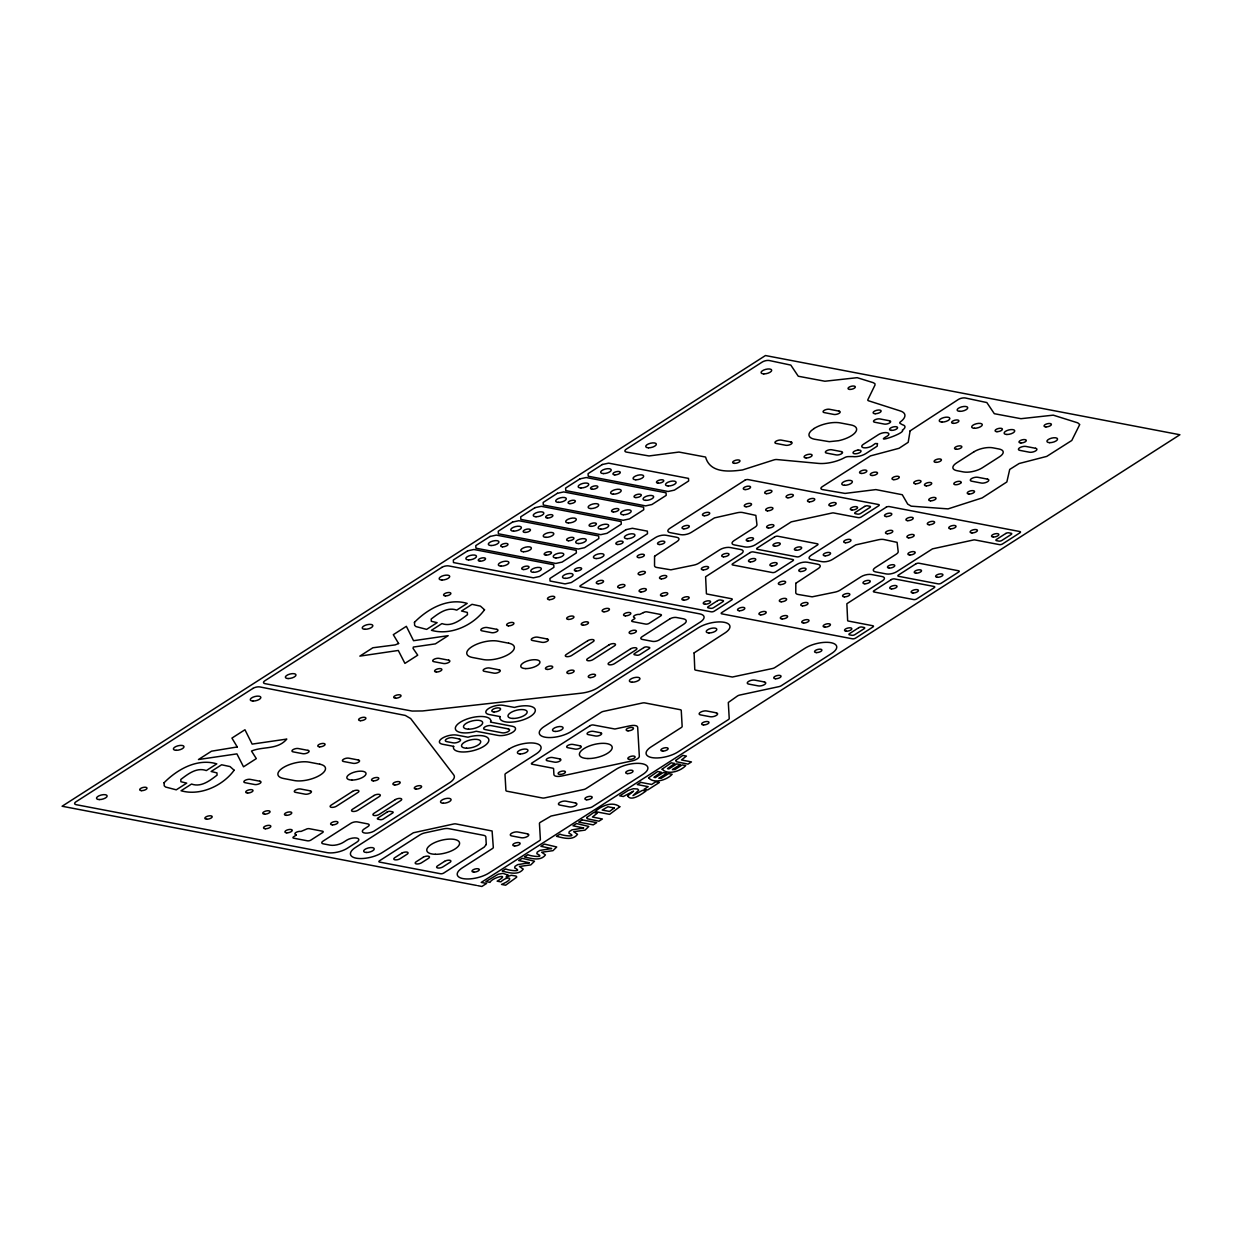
<?xml version="1.0" encoding="UTF-8"?>
<svg xmlns="http://www.w3.org/2000/svg" width="1242" height="1242" viewBox="0 0 1242 1242"><rect width="100%" height="100%" fill="white"/><g stroke="black" fill="none" stroke-linecap="round" stroke-linejoin="round"><path stroke-width="1.5" d="M476.54 885.437L62.1 806.244L765.46 355.538L1179.9 434.747L481.244 882.425L486.585 883.45L481.896 886.462L477.72 885.67M877.457 443.611L877.194 446.157L865.798 453.609A9.781 3.866 -13.8 0 1 852.617 456.575L848.41 456.606A3.555 1.413 -13.8 0 0 844.669 457.584A21.797 8.616 -13.8 0 1 818.478 463.406L776.824 459.54A3.555 1.413 -13.8 0 0 773.875 459.928L742.53 469.942C728.93 471.774 710.005 473.249 705.58 457.04L678.97 452.057L649.023 455.954L626.387 452.088A5.092 2.018 -13.8 0 1 626.216 449.216L762.278 362.027A5.092 2.018 -13.8 0 1 769.295 360.522L790.812 365.101L798.264 376.233L824.89 381.232L857.197 377.677L873.204 382.66L874.942 383.685L874.989 385.067L867.863 399.707A3.555 1.413 -13.8 0 0 868.531 400.778L900.341 410.962A21.797 8.616 -13.8 0 1 900.481 421.814A3.555 1.413 -13.8 0 0 900.171 423.444L902.344 424.702A9.781 3.866 -13.8 0 1 902.36 430.182C905.806 433.179 872.381 444.201 887.254 436.128A6.07 2.391 -13.8 0 0 887.052 432.697A6.07 2.391 -13.8 0 0 878.684 434.498L863.376 444.31A6.07 2.391 -13.8 0 0 863.578 447.741A6.07 2.391 -13.8 0 0 871.931 445.94L875.299 443.534L877.457 443.611M910.107 430.881L908.197 442.307L899.068 448.284L870.487 455.892L822.266 486.678A5.092 2.018 -13.8 0 0 822.421 489.565L845.057 493.416L875.874 489.596L902.282 494.735L907.7 504.097L911.224 506.162L948.05 508.894L982.127 497.933L1006.858 481.958L1009.715 469.429L1019.154 463.514L1046.758 456.388L1071.784 440.475L1079.733 424.531L1077.761 422.854L1053.263 415.154L1020.94 418.694L994.314 413.695L986.847 402.563L965.344 397.983A5.092 2.018 -13.8 0 0 958.327 399.489L910.107 430.881M529.325 862.771L517.697 864.634L514.995 866.373L514.654 867.925C524.186 872.474 508.025 870.409 505.711 868.888L502.249 871.108C508.692 872.614 518.364 875.765 523.255 869.121L519.451 866.481L530.769 864.898L534.526 861.218L522.214 858.315L518.721 860.551L529.325 862.771M551.526 848.55L539.897 850.413L537.196 852.136L536.855 853.704C546.387 858.238 530.225 856.188 527.912 854.667L524.45 856.887C530.893 858.393 540.565 861.544 545.455 854.9L541.652 852.245L552.969 850.661L556.726 846.982L544.415 844.079L540.922 846.33L551.526 848.55M583.585 827.995L571.972 829.858L569.271 831.597L568.914 833.165C578.462 837.698 562.3 835.633 559.987 834.112L556.525 836.332C562.968 837.838 572.64 840.989 577.53 834.345L573.711 831.705L585.044 830.122L588.801 826.442L576.49 823.539L572.981 825.775L583.585 827.995M619.789 806.772L609.62 814.348L595.135 811.585C601.314 805.949 612.306 800.904 619.789 806.772M164.068 782.755L164.239 785.813L165.605 787.04L176.255 789.834L186.719 783.128L180.913 781.73L180.789 779.479C187.977 774.03 196.702 767.044 206.327 770.568L216.791 763.861C197.369 757.993 177.264 769.341 164.068 782.755M234.133 770.226C223.11 785.565 200.35 796.308 181.068 790.75L191.532 784.044C201.157 787.583 209.882 780.581 217.086 775.148L216.946 772.881L211.14 771.484L221.604 764.777L230.049 766.578L234.133 770.226M414.455 622.32L414.642 625.378L416.008 626.589L426.643 629.383L437.122 622.677L431.3 621.279L431.176 619.028C438.379 613.579 447.089 606.593 456.714 610.117L467.194 603.41C447.757 597.542 427.667 608.89 414.455 622.32M484.52 609.775C473.497 625.114 450.737 635.857 431.455 630.315L441.935 623.593C451.56 627.132 460.27 620.131 467.473 614.697L467.349 612.43L461.527 611.033L472.007 604.326L480.437 606.127L484.52 609.775M453.687 746.364L453.392 747.575A18.195 7.188 -13.8 0 0 471.541 751.053A18.195 7.188 -13.8 0 0 488.867 739.953A18.195 7.188 -13.8 0 0 470.702 736.475L467.97 737.22L456.87 735.093A10.604 4.192 -13.8 0 0 442.23 738.245A10.604 4.192 -13.8 0 0 442.587 744.253L453.687 746.364M490.823 720.888L490.512 722.099L512.325 726.26A10.604 4.192 -13.8 0 1 512.667 732.283A10.604 4.192 -13.8 0 1 498.026 735.419L476.229 731.259L473.497 731.988A18.195 7.188 -13.8 0 1 455.333 728.526A18.195 7.188 -13.8 0 1 472.659 717.426A18.195 7.188 -13.8 0 1 490.823 720.888M500.138 716.603L499.827 717.814A18.195 7.188 -13.8 0 0 517.992 721.276A18.195 7.188 -13.8 0 0 535.318 710.176A18.195 7.188 -13.8 0 0 517.153 706.714L514.421 707.443L503.32 705.332A10.604 4.192 -13.8 0 0 488.68 708.468A10.604 4.192 -13.8 0 0 489.022 714.492L500.138 716.603M586.721 817.5L587.264 818.757L598.923 821.21L602.386 818.99L592.434 817.019L597.34 813.137L593.769 812.454L586.721 817.5M675.772 760.43L676.316 761.703L687.975 764.14L691.437 761.92L681.485 759.949L686.407 756.083L682.821 755.4L675.772 760.43M648.572 777.849C654.084 784.106 666.97 779.976 672.155 774.278L668.631 773.611L661.287 778.268L658.834 778.299L666.737 773.238L663.212 772.571L655.31 777.632L653.944 777.321L661.194 772.182L657.67 771.515L648.572 777.849M662.141 769.155C667.653 775.412 680.538 771.282 685.724 765.584L682.2 764.917L674.856 769.574L672.403 769.605L680.305 764.544L676.781 763.877L668.879 768.938L667.513 768.627L674.763 763.488L671.239 762.821L662.141 769.155M627.66 795.905C631.029 802.146 642.471 793.498 645.995 791.045L642.409 790.362L632.97 795.656L638.698 790.238L637.627 788.996L633.28 788.717L628.328 790.378L619.742 795.827L623.313 796.51L633.56 791.123L627.66 795.905M486.274 844.482L484.24 847.091L443.704 873.064A2.267 0.9 -13.8 0 1 440.568 873.747L379.571 862.088A2.267 0.9 -13.8 0 1 379.493 860.799L420.029 834.826A7.576 2.996 -13.8 0 1 425.199 832.808L443.441 828.88A7.576 2.996 -13.8 0 1 448.719 828.647L483.557 835.307A7.576 2.996 -13.8 0 1 485.839 836.984L486.274 844.482M654.565 556.276L654.534 565.778A7.576 2.996 -13.8 0 0 656.816 567.47L670.882 569.83L693.735 565.141A7.576 2.996 -13.8 0 0 698.904 563.138L719.77 549.771A7.576 2.996 -13.8 0 1 730.218 547.52L740.915 549.569A7.576 2.996 -13.8 0 1 741.163 553.854L705.611 576.754L706.403 593.552A2.267 0.9 -13.8 0 0 707.086 594.049L731.569 598.737A2.267 0.9 -13.8 0 1 731.647 600.026L714.29 611.142A2.267 0.9 -13.8 0 1 711.154 611.809L580.604 586.861A2.267 0.9 -13.8 0 1 580.526 585.572L655.559 537.507A7.576 2.996 -13.8 0 1 666.007 535.255L676.719 537.289A7.576 2.996 -13.8 0 1 676.968 541.59L654.565 556.276M694.092 652.904L694.775 669.422A3.555 1.413 -13.8 0 0 695.846 670.199L732.361 677.03L772.431 668.522A3.555 1.413 -13.8 0 0 774.853 667.575L804.894 648.324A18.941 7.499 -13.8 0 1 831.038 642.704A18.941 7.499 -13.8 0 1 831.643 653.447L781.296 685.708A3.555 1.413 -13.8 0 1 778.858 686.655L739.922 695.023A3.555 1.413 -13.8 0 0 737.484 695.97L728.309 702.475L729.225 718.466A3.555 1.413 -13.8 0 1 728.262 719.692L677.915 751.953A18.941 7.499 -13.8 0 1 651.771 757.573A18.941 7.499 -13.8 0 1 651.165 746.846L681.206 727.595A3.555 1.413 -13.8 0 0 682.153 726.368L681.253 710.455A3.555 1.413 -13.8 0 0 680.166 709.679L644.8 702.91A3.555 1.413 -13.8 0 0 642.316 703.019L603.596 711.356A3.555 1.413 -13.8 0 0 601.159 712.303L571.118 731.554A18.941 7.499 -13.8 0 1 544.974 737.174A18.941 7.499 -13.8 0 1 544.369 726.43L698.097 627.924A18.941 7.499 -13.8 0 1 724.241 622.304A18.941 7.499 -13.8 0 1 724.862 633.032L694.092 652.904M795.812 583.274L795.78 592.776A7.576 2.996 -13.8 0 0 798.078 594.452L812.128 596.828L834.981 592.139A7.576 2.996 -13.8 0 0 840.166 590.121L861.017 576.769A7.576 2.996 -13.8 0 1 871.465 574.518L882.177 576.567A7.576 2.996 -13.8 0 1 882.41 580.852L846.858 603.736L847.649 620.55A2.267 0.9 -13.8 0 0 848.333 621.047L872.816 625.735A2.267 0.9 -13.8 0 1 872.893 627.008L855.536 638.14A2.267 0.9 -13.8 0 1 852.4 638.807L721.85 613.858A2.267 0.9 -13.8 0 1 721.773 612.57L796.805 564.489A7.576 2.996 -13.8 0 1 807.269 562.238L817.966 564.287A7.576 2.996 -13.8 0 1 818.214 568.588L795.812 583.274M614.293 807.983L609.512 811.445L602.184 810.048L607.928 806.757L614.293 807.983M507.869 875.067L506.053 877.1L511.3 875.284L515.818 876.014A4.813 1.894 -13.8 0 1 516.61 877.271L505.618 885.204L501.535 884.428C516.144 878.265 508.087 875.02 500.805 881.851L497.142 881.152C511.983 872.707 492.127 877.318 490 882.379L485.886 881.587L498.135 874.244L502.917 873.359L507.869 875.067M961.044 482.657L960.703 483.107A3.788 1.506 -13.8 0 1 954.57 484.582A3.788 1.506 -13.8 0 1 956.418 481.772L957.365 481.508A3.788 1.506 -13.8 0 1 961.044 482.657M237.253 746.954L211.497 751.193L198.456 759.53L236.911 753.878L243.525 766.811L256.318 758.614L251.505 751.053C262.776 746.194 277.634 750.09 286.793 739.083L252.142 744.113L244.953 729.753L231.928 738.09L237.253 746.954M398.604 643.527L395.127 644.909L372.879 647.765L359.854 656.118L398.294 650.466L404.923 663.383L417.716 655.186L413.027 648.34L413.369 647.051L435.383 643.868L448.176 635.671L413.539 640.701L406.351 626.325L393.31 634.678L398.604 643.527M814.069 428.521L811.212 430.726A18.941 7.499 -13.8 0 0 814.674 439.249L829.268 441.671L838.567 440.708A18.941 7.499 -13.8 0 0 855.381 432.356A18.941 7.499 -13.8 0 0 850.894 424.935L840.197 422.901A18.941 7.499 -13.8 0 0 814.069 428.521M252.902 688.425L75.979 801.789A5.092 2.018 -13.8 0 0 76.15 804.676L327.034 852.617A14.656 5.791 -13.8 0 0 347.279 848.286L356.873 842.123A7.204 2.841 -13.8 0 0 356.64 838.039A7.204 2.841 -13.8 0 0 346.72 840.182L343.413 842.293A9.626 3.804 -13.8 0 1 330.139 845.15L323.199 843.83A4.766 1.879 -13.8 0 1 323.044 841.129L350.834 823.322A4.766 1.879 -13.8 0 1 357.401 821.909L367.772 823.896A4.766 1.879 -13.8 0 1 367.927 826.582L364.977 828.476A7.266 2.872 -13.8 0 0 363.875 832.839A7.266 2.872 -13.8 0 0 373.826 831.255L448.517 783.407A18.211 7.204 -13.8 0 0 453.734 774.899L410.667 718.559L405.311 715.439L259.904 686.935A5.092 2.018 -13.8 0 0 252.902 688.425M441.733 567.423L264.81 680.802A5.092 2.018 -13.8 0 0 265.012 683.659L412.127 711.061L422.544 710.952L581.287 693.176A18.211 7.204 -13.8 0 0 598.892 687.043L700.131 622.164A14.656 5.791 -13.8 0 0 699.65 613.858L448.75 565.917A5.092 2.018 -13.8 0 0 441.733 567.423M467.613 550.843L453.33 560.002L453.47 562.564L533.346 577.841L539.618 576.49L553.916 567.33L553.761 564.753L473.885 549.492L467.613 550.843M490.078 536.451L475.779 545.611L475.934 548.188L555.811 563.449L562.083 562.098L576.366 552.938L576.226 550.361L496.35 535.1L490.078 536.451M512.542 522.059L498.244 531.219L498.399 533.796L578.26 549.057L584.532 547.706L598.83 538.547L598.675 535.97L518.814 520.708L512.542 522.059M534.992 507.668L520.708 516.827L520.848 519.404L600.724 534.665L606.996 533.315L621.279 524.155L621.14 521.578L541.264 506.317L534.992 507.668M557.456 493.276L543.158 502.436L543.313 505.013L623.173 520.274L629.446 518.923L643.744 509.763L643.589 507.186L563.728 491.925L557.456 493.276M579.905 478.884L565.622 488.044L565.762 490.621L645.638 505.882L651.91 504.531L666.209 495.372L666.054 492.795L586.177 477.533L579.905 478.884M602.37 464.492L588.071 473.652L588.227 476.229L668.103 491.49L674.375 490.14L688.658 480.98L688.518 478.403L608.642 463.142L602.37 464.492M626.108 529.635L549.911 578.462L550.066 581.023L565.048 583.895L571.32 582.545L647.517 533.718L647.361 531.141L632.38 528.285L626.108 529.635M744.874 480.266L669.857 528.347A7.576 2.996 -13.8 0 0 670.09 532.632L680.802 534.681A7.576 2.996 -13.8 0 0 691.251 532.43L714.461 517.898L737.298 512.744A7.576 2.996 -13.8 0 1 742.576 512.511L755.85 515.383L756.952 524.636A7.576 2.996 -13.8 0 1 754.903 527.245L734.053 540.612A7.576 2.996 -13.8 0 0 734.301 544.912L744.998 546.946A7.576 2.996 -13.8 0 0 755.462 544.695L791.263 521.857L832.078 513.008A2.267 0.9 -13.8 0 1 833.661 512.946L858.144 517.619A2.267 0.9 -13.8 0 0 861.28 516.951L878.637 505.82A2.267 0.9 -13.8 0 0 878.575 504.531L748.026 479.583A2.267 0.9 -13.8 0 0 744.874 480.266M352.557 791.418L331.117 805.158A3.788 1.506 -13.8 0 0 331.241 807.3A3.788 1.506 -13.8 0 0 336.473 806.182L357.913 792.443A3.788 1.506 -13.8 0 0 357.789 790.3A3.788 1.506 -13.8 0 0 352.557 791.418M587.745 640.717L566.305 654.456A3.788 1.506 -13.8 0 0 566.43 656.599A3.788 1.506 -13.8 0 0 571.662 655.481L593.086 641.741A3.788 1.506 -13.8 0 0 592.977 639.599A3.788 1.506 -13.8 0 0 587.745 640.717M296.155 835.152L293.64 836.766A2.515 0.994 -13.8 0 0 293.717 838.195L307.457 840.818A2.515 0.994 -13.8 0 0 310.919 840.073L322.532 832.621A2.515 0.994 -13.8 0 0 322.454 831.193L309.258 828.678A2.515 0.994 -13.8 0 0 305.796 829.423L300.983 831.426A3.71 1.475 -13.8 0 0 295.86 832.528A3.71 1.475 -13.8 0 0 295.984 834.64L296.155 835.152M643.465 612.601L639.599 614.448A3.71 1.475 -13.8 0 0 634.476 615.551A3.71 1.475 -13.8 0 0 634.6 617.647L634.895 618.532L632.38 620.146A2.515 0.994 -13.8 0 0 632.457 621.574L645.654 624.089A2.515 0.994 -13.8 0 0 649.131 623.344L660.744 615.908A2.515 0.994 -13.8 0 0 660.666 614.48L646.927 611.856A2.515 0.994 -13.8 0 0 643.465 612.601M750.09 552.597L732.733 563.713A2.267 0.9 -13.8 0 0 732.811 565.001L772.4 572.562A2.267 0.9 -13.8 0 0 775.536 571.894L792.893 560.779A2.267 0.9 -13.8 0 0 792.815 559.49L753.226 551.914A2.267 0.9 -13.8 0 0 750.09 552.597M774.589 536.886L757.232 548.017A2.267 0.9 -13.8 0 0 757.309 549.306L796.898 556.866A2.267 0.9 -13.8 0 0 800.034 556.199L817.391 545.067A2.267 0.9 -13.8 0 0 817.314 543.779L777.725 536.218A2.267 0.9 -13.8 0 0 774.589 536.886M373.966 795.517L352.526 809.256A3.788 1.506 -13.8 0 0 352.65 811.399A3.788 1.506 -13.8 0 0 357.882 810.265L379.307 796.541A3.788 1.506 -13.8 0 0 379.198 794.383A3.788 1.506 -13.8 0 0 373.966 795.517M609.139 644.815L587.714 658.555A3.788 1.506 -13.8 0 0 587.823 660.697A3.788 1.506 -13.8 0 0 593.055 659.58L614.495 645.84A3.788 1.506 -13.8 0 0 614.371 643.682A3.788 1.506 -13.8 0 0 609.139 644.815M669.842 618.904L642.067 636.711A4.766 1.879 -13.8 0 0 642.207 639.397L652.578 641.384A4.766 1.879 -13.8 0 0 659.145 639.972L683.659 624.276A9.626 3.804 -13.8 0 0 683.348 618.811L676.409 617.491A4.766 1.879 -13.8 0 0 669.842 618.904M395.36 799.6L373.935 813.339A3.788 1.506 -13.8 0 0 374.044 815.482A3.788 1.506 -13.8 0 0 379.276 814.364L400.716 800.624A3.788 1.506 -13.8 0 0 400.592 798.482A3.788 1.506 -13.8 0 0 395.36 799.6M630.548 648.898L609.108 662.638A3.788 1.506 -13.8 0 0 609.232 664.78A3.788 1.506 -13.8 0 0 614.464 663.663L635.904 649.923A3.788 1.506 -13.8 0 0 635.78 647.781A3.788 1.506 -13.8 0 0 630.548 648.898M387.24 812.004L377.925 817.981A2.189 0.869 -13.8 0 0 378.003 819.208L380.269 819.642A2.189 0.869 -13.8 0 0 383.281 819.006L392.596 813.029A2.189 0.869 -13.8 0 0 392.519 811.802L390.252 811.368A2.189 0.869 -13.8 0 0 387.24 812.004M643.853 647.579L634.553 653.54A2.189 0.869 -13.8 0 0 634.615 654.782L636.882 655.217A2.189 0.869 -13.8 0 0 639.894 654.565L649.209 648.603A2.189 0.869 -13.8 0 0 649.131 647.361L646.865 646.927A2.189 0.869 -13.8 0 0 643.853 647.579M717.55 600.678L708.235 606.639A2.189 0.869 -13.8 0 0 708.313 607.881L710.579 608.316A2.189 0.869 -13.8 0 0 713.591 607.664L722.906 601.702A2.189 0.869 -13.8 0 0 722.828 600.46L720.562 600.026A2.189 0.869 -13.8 0 0 717.55 600.678M864.556 506.472L855.241 512.449A2.189 0.869 -13.8 0 0 855.319 513.676L857.585 514.11A2.189 0.869 -13.8 0 0 860.597 513.474L869.897 507.497A2.189 0.869 -13.8 0 0 869.835 506.27L867.568 505.836A2.189 0.869 -13.8 0 0 864.556 506.472M509.251 748.942L355.507 847.448A18.941 7.499 -13.8 0 0 356.128 858.175A18.941 7.499 -13.8 0 0 382.257 852.555L413.415 832.761L453.47 824.036A3.555 1.413 -13.8 0 1 455.954 823.927L492.096 830.991L493.307 847.386A3.555 1.413 -13.8 0 1 492.344 848.612L462.303 867.863A18.941 7.499 -13.8 0 0 462.924 878.591A18.941 7.499 -13.8 0 0 489.053 872.971L539.416 840.71A3.555 1.413 -13.8 0 0 540.379 839.483L539.447 823.493A3.555 1.413 -13.8 0 1 540.41 822.266L551.075 816.041L590.012 807.673A3.555 1.413 -13.8 0 0 592.434 806.726L642.797 774.465A18.941 7.499 -13.8 0 0 642.176 763.721A18.941 7.499 -13.8 0 0 616.048 769.341L586.007 788.592A3.555 1.413 -13.8 0 1 583.569 789.539L544.834 797.876A3.555 1.413 -13.8 0 1 542.366 797.985L506.984 791.216A3.555 1.413 -13.8 0 1 505.913 790.424L504.997 774.527A3.555 1.413 -13.8 0 1 505.96 773.3L536.001 754.049A18.941 7.499 -13.8 0 0 535.38 743.321A18.941 7.499 -13.8 0 0 509.251 748.942M886.136 507.264L811.104 555.329A7.576 2.996 -13.8 0 0 811.352 559.63L822.049 561.679A7.576 2.996 -13.8 0 0 832.497 559.428L855.722 544.881L878.544 539.742A7.576 2.996 -13.8 0 1 883.823 539.509L897.097 542.366L898.199 551.634A7.576 2.996 -13.8 0 1 896.165 554.242L875.299 567.61A7.576 2.996 -13.8 0 0 875.548 571.894L886.26 573.944A7.576 2.996 -13.8 0 0 896.708 571.693L932.509 548.855L973.34 540.006A2.267 0.9 -13.8 0 1 974.923 539.928L999.406 544.617A2.267 0.9 -13.8 0 0 1002.542 543.934L1019.899 532.818A2.267 0.9 -13.8 0 0 1019.822 531.529L889.272 506.581A2.267 0.9 -13.8 0 0 886.136 507.264M973.837 451.871L956.588 462.924A13.724 5.418 -13.8 0 0 957.023 470.702L963.342 471.913A13.724 5.418 -13.8 0 0 982.267 467.83L999.515 456.777A13.724 5.418 -13.8 0 0 999.065 449.014L992.762 447.803A13.724 5.418 -13.8 0 0 973.837 451.871M590.183 725.654L531.995 762.945A2.267 0.9 -13.8 0 0 532.073 764.234L552.892 768.208A2.267 0.9 -13.8 0 1 553.59 768.705L553.916 774.62A7.576 2.996 -13.8 0 0 561.493 776.064L632.116 760.88A7.576 2.996 -13.8 0 0 639.335 756.254L637.674 727.238A7.576 2.996 -13.8 0 0 630.098 725.794L614.883 729.007L593.319 724.986A2.267 0.9 -13.8 0 0 590.183 725.654M401.74 853.223L394.801 857.663A3.788 1.506 -13.8 0 0 394.925 859.806A3.788 1.506 -13.8 0 0 400.141 858.688L407.081 854.232A3.788 1.506 -13.8 0 0 406.972 852.09A3.788 1.506 -13.8 0 0 401.74 853.223M423.134 857.306L416.194 861.762A3.788 1.506 -13.8 0 0 416.318 863.904A3.788 1.506 -13.8 0 0 421.55 862.771L428.49 858.331A3.788 1.506 -13.8 0 0 428.366 856.188A3.788 1.506 -13.8 0 0 423.134 857.306M444.543 861.389L437.603 865.845A3.788 1.506 -13.8 0 0 437.727 867.987A3.788 1.506 -13.8 0 0 442.944 866.869L449.899 862.414A3.788 1.506 -13.8 0 0 449.775 860.271A3.788 1.506 -13.8 0 0 444.543 861.389M891.337 579.579L873.98 590.711A2.267 0.9 -13.8 0 0 874.058 591.999L913.646 599.56A2.267 0.9 -13.8 0 0 916.782 598.892L934.139 587.761A2.267 0.9 -13.8 0 0 934.062 586.472L894.473 578.912A2.267 0.9 -13.8 0 0 891.337 579.579M915.835 563.884L898.478 575.015A2.267 0.9 -13.8 0 0 898.556 576.304L938.145 583.864A2.267 0.9 -13.8 0 0 941.281 583.181L958.638 572.065A2.267 0.9 -13.8 0 0 958.576 570.777L918.971 563.216A2.267 0.9 -13.8 0 0 915.835 563.884M858.796 627.676L849.497 633.637A2.189 0.869 -13.8 0 0 849.559 634.864L851.826 635.299A2.189 0.869 -13.8 0 0 854.838 634.662L864.153 628.685A2.189 0.869 -13.8 0 0 864.075 627.458L861.808 627.024A2.189 0.869 -13.8 0 0 858.796 627.676M1005.803 533.47L996.488 539.432A2.189 0.869 -13.8 0 0 996.565 540.674L998.832 541.108A2.189 0.869 -13.8 0 0 1001.844 540.456L1011.159 534.495A2.189 0.869 -13.8 0 0 1011.081 533.253L1008.814 532.818A2.189 0.869 -13.8 0 0 1005.803 533.47M582.188 819.891L578.725 822.111L593.21 824.874L596.672 822.654L582.188 819.891M640.748 782.367L637.286 784.571L648.184 786.667L644.086 789.291L647.656 789.974L659.347 782.491L655.776 781.808L651.646 784.447L640.748 782.367M857.989 450.116L856.949 450.272A4.13 1.63 -13.8 0 0 853.425 453.423A4.13 1.63 -13.8 0 0 860.178 452.336A4.13 1.63 -13.8 0 0 857.989 450.116M1035.549 448.284L1025.923 446.437A4.549 1.801 -13.8 0 0 1019.651 447.788A4.549 1.801 -13.8 0 0 1019.791 450.365L1029.432 452.212A4.549 1.801 -13.8 0 0 1035.704 450.862A4.549 1.801 -13.8 0 0 1035.549 448.284M839.033 411.118L829.408 409.27A3.85 1.521 -13.8 0 0 824.098 410.419A3.85 1.521 -13.8 0 0 824.222 412.592L833.848 414.44A3.85 1.521 -13.8 0 0 839.157 413.291A3.85 1.521 -13.8 0 0 839.033 411.118M889.474 420.759L879.848 418.911A3.85 1.521 -13.8 0 0 874.539 420.06A3.85 1.521 -13.8 0 0 874.663 422.233L884.288 424.081A3.85 1.521 -13.8 0 0 889.598 422.932A3.85 1.521 -13.8 0 0 889.474 420.759M987.437 479.117L977.796 477.285A4.549 1.801 -13.8 0 0 971.523 478.62A4.549 1.801 -13.8 0 0 971.679 481.197L981.304 483.045A4.549 1.801 -13.8 0 0 987.576 481.694A4.549 1.801 -13.8 0 0 987.437 479.117M790.921 441.95L781.28 440.118A3.85 1.521 -13.8 0 0 775.971 441.252A3.85 1.521 -13.8 0 0 776.095 443.441L785.72 445.273A3.85 1.521 -13.8 0 0 791.045 444.139A3.85 1.521 -13.8 0 0 790.921 441.95M841.362 451.591L831.721 449.759A3.85 1.521 -13.8 0 0 826.411 450.893A3.85 1.521 -13.8 0 0 826.535 453.082L836.177 454.914A3.85 1.521 -13.8 0 0 841.486 453.78A3.85 1.521 -13.8 0 0 841.362 451.591M496.8 629.352L487.175 627.52A3.85 1.521 -13.8 0 0 481.865 628.654A3.85 1.521 -13.8 0 0 481.989 630.843L491.615 632.675A3.85 1.521 -13.8 0 0 496.924 631.541A3.85 1.521 -13.8 0 0 496.8 629.352M547.241 638.993L537.615 637.162A3.85 1.521 -13.8 0 0 532.306 638.295A3.85 1.521 -13.8 0 0 532.43 640.484L542.055 642.316A3.85 1.521 -13.8 0 0 547.365 641.183A3.85 1.521 -13.8 0 0 547.241 638.993M764.389 681.967L754.763 680.135A4.549 1.801 -13.8 0 0 748.491 681.485A4.549 1.801 -13.8 0 0 748.631 684.063L758.257 685.894A4.549 1.801 -13.8 0 0 764.529 684.544A4.549 1.801 -13.8 0 0 764.389 681.967M508.661 643.185L497.964 641.136A18.941 7.499 -13.8 0 0 471.836 646.756A18.941 7.499 -13.8 0 0 472.441 657.484L483.138 659.533A18.941 7.499 -13.8 0 0 509.282 653.913A18.941 7.499 -13.8 0 0 508.661 643.185M448.688 660.185L439.047 658.353A3.85 1.521 -13.8 0 0 433.737 659.486A3.85 1.521 -13.8 0 0 433.862 661.675L443.487 663.507A3.85 1.521 -13.8 0 0 448.812 662.374A3.85 1.521 -13.8 0 0 448.688 660.185M499.129 669.826L489.488 667.994A3.85 1.521 -13.8 0 0 484.178 669.127A3.85 1.521 -13.8 0 0 484.302 671.317L493.943 673.148A3.85 1.521 -13.8 0 0 499.253 672.015A3.85 1.521 -13.8 0 0 499.129 669.826M716.261 712.815L706.636 710.967A4.549 1.801 -13.8 0 0 700.364 712.318A4.549 1.801 -13.8 0 0 700.504 714.895L710.145 716.727A4.549 1.801 -13.8 0 0 716.417 715.376A4.549 1.801 -13.8 0 0 716.261 712.815M600.569 732.733L593.303 731.352A3.788 1.506 -13.8 0 0 588.071 732.47A3.788 1.506 -13.8 0 0 588.196 734.612L595.477 736.009A3.788 1.506 -13.8 0 0 600.693 734.876A3.788 1.506 -13.8 0 0 600.569 732.733M508.242 728.883L491.118 725.607A4.549 1.801 -13.8 0 0 484.846 726.958A4.549 1.801 -13.8 0 0 484.985 729.535L502.11 732.811A4.549 1.801 -13.8 0 0 508.382 731.46A4.549 1.801 -13.8 0 0 508.242 728.883M580.154 745.821L572.888 744.424A3.788 1.506 -13.8 0 0 567.656 745.557A3.788 1.506 -13.8 0 0 567.78 747.7L575.046 749.081A3.788 1.506 -13.8 0 0 580.278 747.963A3.788 1.506 -13.8 0 0 580.154 745.821M459.214 738.928L452.787 737.701A4.549 1.801 -13.8 0 0 446.515 739.052A4.549 1.801 -13.8 0 0 446.67 741.629L453.082 742.856A4.549 1.801 -13.8 0 0 459.354 741.505A4.549 1.801 -13.8 0 0 459.214 738.928M559.738 758.893L552.457 757.511A3.788 1.506 -13.8 0 0 547.241 758.629A3.788 1.506 -13.8 0 0 547.365 760.787L554.631 762.169A3.788 1.506 -13.8 0 0 559.863 761.051A3.788 1.506 -13.8 0 0 559.738 758.893M307.954 750.37L298.313 748.538A3.85 1.521 -13.8 0 0 293.003 749.671A3.85 1.521 -13.8 0 0 293.128 751.86L302.769 753.692A3.85 1.521 -13.8 0 0 308.078 752.559A3.85 1.521 -13.8 0 0 307.954 750.37M358.395 760.011L348.754 758.163A3.85 1.521 -13.8 0 0 343.444 759.312A3.85 1.521 -13.8 0 0 343.568 761.501L353.209 763.333A3.85 1.521 -13.8 0 0 358.519 762.2A3.85 1.521 -13.8 0 0 358.395 760.011M575.527 802.984L565.902 801.152A4.549 1.801 -13.8 0 0 559.63 802.503A4.549 1.801 -13.8 0 0 559.769 805.064L569.41 806.912A4.549 1.801 -13.8 0 0 575.683 805.561A4.549 1.801 -13.8 0 0 575.527 802.984M319.815 764.203L309.103 762.153A18.941 7.499 -13.8 0 0 282.974 767.773A18.941 7.499 -13.8 0 0 283.595 778.501L294.292 780.55A18.941 7.499 -13.8 0 0 320.42 774.93A18.941 7.499 -13.8 0 0 319.815 764.203M259.826 781.202L250.201 779.371A3.85 1.521 -13.8 0 0 244.891 780.504A3.85 1.521 -13.8 0 0 245.016 782.693L254.641 784.525A3.85 1.521 -13.8 0 0 259.951 783.392A3.85 1.521 -13.8 0 0 259.826 781.202M310.267 790.843L300.642 789.012A3.85 1.521 -13.8 0 0 295.332 790.145A3.85 1.521 -13.8 0 0 295.456 792.334L305.082 794.166A3.85 1.521 -13.8 0 0 310.391 793.033A3.85 1.521 -13.8 0 0 310.267 790.843M527.415 833.817L517.774 831.985A4.549 1.801 -13.8 0 0 511.502 833.335A4.549 1.801 -13.8 0 0 511.657 835.913L521.283 837.745A4.549 1.801 -13.8 0 0 527.555 836.394A4.549 1.801 -13.8 0 0 527.415 833.817M586.752 799.77A3.788 1.506 -13.8 0 0 592.232 797.255A3.788 1.506 -13.8 0 0 586.612 797.147A3.788 1.506 -13.8 0 0 586.752 799.77M629.694 759.452A3.788 1.506 -13.8 0 0 635.159 756.952A3.788 1.506 -13.8 0 0 629.539 756.828A3.788 1.506 -13.8 0 0 629.694 759.452M662.343 596.051A3.788 1.506 -13.8 0 0 667.808 593.536A3.788 1.506 -13.8 0 0 662.188 593.412A3.788 1.506 -13.8 0 0 662.343 596.051M661.349 578.865A3.788 1.506 -13.8 0 0 666.814 576.366A3.788 1.506 -13.8 0 0 661.194 576.241A3.788 1.506 -13.8 0 0 661.349 578.865M703.174 569.876A3.788 1.506 -13.8 0 0 708.639 567.377A3.788 1.506 -13.8 0 0 703.019 567.252A3.788 1.506 -13.8 0 0 703.174 569.876M639.956 574.782A3.788 1.506 -13.8 0 0 645.421 572.283A3.788 1.506 -13.8 0 0 639.801 572.158A3.788 1.506 -13.8 0 0 639.956 574.782M723.589 556.804A3.788 1.506 -13.8 0 0 729.054 554.289A3.788 1.506 -13.8 0 0 723.434 554.165A3.788 1.506 -13.8 0 0 723.589 556.804M659.378 544.524A3.788 1.506 -13.8 0 0 664.858 542.024A3.788 1.506 -13.8 0 0 659.238 541.9A3.788 1.506 -13.8 0 0 659.378 544.524M638.962 557.611A3.788 1.506 -13.8 0 0 644.427 555.096A3.788 1.506 -13.8 0 0 638.807 554.988A3.788 1.506 -13.8 0 0 638.962 557.611M705.145 604.233A3.788 1.506 -13.8 0 0 710.61 601.718A3.788 1.506 -13.8 0 0 704.99 601.594A3.788 1.506 -13.8 0 0 705.145 604.233M598.132 583.771A3.788 1.506 -13.8 0 0 603.596 581.272A3.788 1.506 -13.8 0 0 597.976 581.147A3.788 1.506 -13.8 0 0 598.132 583.771M775.613 678.753A3.788 1.506 -13.8 0 0 781.078 676.253A3.788 1.506 -13.8 0 0 775.458 676.129A3.788 1.506 -13.8 0 0 775.613 678.753M480.095 561.213A3.788 1.506 -13.8 0 0 485.575 558.714A3.788 1.506 -13.8 0 0 479.955 558.59A3.788 1.506 -13.8 0 0 480.095 561.213M468.622 559.925A5.449 2.158 -13.8 0 0 476.493 556.323A5.449 2.158 -13.8 0 0 468.405 556.137A5.449 2.158 -13.8 0 0 468.622 559.925M523.596 569.535A3.788 1.506 -13.8 0 0 529.061 567.02A3.788 1.506 -13.8 0 0 523.441 566.895A3.788 1.506 -13.8 0 0 523.596 569.535M501.069 566.135A5.449 2.158 -13.8 0 0 508.941 562.517A5.449 2.158 -13.8 0 0 500.852 562.347A5.449 2.158 -13.8 0 0 501.069 566.135M533.517 572.329A5.449 2.158 -13.8 0 0 541.388 568.712A5.449 2.158 -13.8 0 0 533.299 568.541A5.449 2.158 -13.8 0 0 533.517 572.329M502.56 546.822A3.788 1.506 -13.8 0 0 508.025 544.322A3.788 1.506 -13.8 0 0 502.405 544.198A3.788 1.506 -13.8 0 0 502.56 546.822M491.087 545.533A5.449 2.158 -13.8 0 0 498.958 541.931A5.449 2.158 -13.8 0 0 490.869 541.745A5.449 2.158 -13.8 0 0 491.087 545.533M546.045 555.143A3.788 1.506 -13.8 0 0 551.51 552.628A3.788 1.506 -13.8 0 0 545.89 552.504A3.788 1.506 -13.8 0 0 546.045 555.143M523.519 551.743A5.449 2.158 -13.8 0 0 531.405 548.126A5.449 2.158 -13.8 0 0 523.301 547.955A5.449 2.158 -13.8 0 0 523.519 551.743M555.966 557.937A5.449 2.158 -13.8 0 0 563.837 554.32A5.449 2.158 -13.8 0 0 555.748 554.149A5.449 2.158 -13.8 0 0 555.966 557.937M525.024 532.43A3.788 1.506 -13.8 0 0 530.489 529.93A3.788 1.506 -13.8 0 0 524.869 529.806A3.788 1.506 -13.8 0 0 525.024 532.43M513.536 531.141A5.449 2.158 -13.8 0 0 521.407 527.539A5.449 2.158 -13.8 0 0 513.319 527.353A5.449 2.158 -13.8 0 0 513.536 531.141M568.51 540.751A3.788 1.506 -13.8 0 0 573.975 538.236A3.788 1.506 -13.8 0 0 568.355 538.112A3.788 1.506 -13.8 0 0 568.51 540.751M545.983 537.351A5.449 2.158 -13.8 0 0 553.854 533.734A5.449 2.158 -13.8 0 0 545.766 533.563A5.449 2.158 -13.8 0 0 545.983 537.351M578.43 543.546A5.449 2.158 -13.8 0 0 586.302 539.928A5.449 2.158 -13.8 0 0 578.213 539.758A5.449 2.158 -13.8 0 0 578.43 543.546M547.474 518.038A3.788 1.506 -13.8 0 0 552.938 515.539A3.788 1.506 -13.8 0 0 547.334 515.414A3.788 1.506 -13.8 0 0 547.474 518.038M536.001 516.75A5.449 2.158 -13.8 0 0 543.872 513.148A5.449 2.158 -13.8 0 0 535.783 512.962A5.449 2.158 -13.8 0 0 536.001 516.75M590.959 526.36A3.788 1.506 -13.8 0 0 596.439 523.845A3.788 1.506 -13.8 0 0 590.819 523.72A3.788 1.506 -13.8 0 0 590.959 526.36M568.448 522.96A5.449 2.158 -13.8 0 0 576.319 519.342A5.449 2.158 -13.8 0 0 568.231 519.172A5.449 2.158 -13.8 0 0 568.448 522.96M600.88 529.154A5.449 2.158 -13.8 0 0 608.766 525.552A5.449 2.158 -13.8 0 0 600.662 525.366A5.449 2.158 -13.8 0 0 600.88 529.154M569.938 503.647A3.788 1.506 -13.8 0 0 575.403 501.147A3.788 1.506 -13.8 0 0 569.783 501.023A3.788 1.506 -13.8 0 0 569.938 503.647M558.45 502.358A5.449 2.158 -13.8 0 0 566.336 498.756A5.449 2.158 -13.8 0 0 558.232 498.57A5.449 2.158 -13.8 0 0 558.45 502.358M613.424 511.968A3.788 1.506 -13.8 0 0 618.889 509.453A3.788 1.506 -13.8 0 0 613.269 509.329A3.788 1.506 -13.8 0 0 613.424 511.968M590.897 508.568A5.449 2.158 -13.8 0 0 598.768 504.951A5.449 2.158 -13.8 0 0 590.68 504.78A5.449 2.158 -13.8 0 0 590.897 508.568M623.344 514.762A5.449 2.158 -13.8 0 0 631.215 511.161A5.449 2.158 -13.8 0 0 623.127 510.974A5.449 2.158 -13.8 0 0 623.344 514.762M592.387 489.27A3.788 1.506 -13.8 0 0 597.868 486.755A3.788 1.506 -13.8 0 0 592.248 486.631A3.788 1.506 -13.8 0 0 592.387 489.27M580.914 487.966A5.449 2.158 -13.8 0 0 588.786 484.364A5.449 2.158 -13.8 0 0 580.697 484.178A5.449 2.158 -13.8 0 0 580.914 487.966M635.888 497.576A3.788 1.506 -13.8 0 0 641.353 495.061A3.788 1.506 -13.8 0 0 635.733 494.953A3.788 1.506 -13.8 0 0 635.888 497.576M613.362 494.176A5.449 2.158 -13.8 0 0 621.233 490.559A5.449 2.158 -13.8 0 0 613.144 490.388A5.449 2.158 -13.8 0 0 613.362 494.176M645.809 500.371A5.449 2.158 -13.8 0 0 653.68 496.769A5.449 2.158 -13.8 0 0 645.592 496.583A5.449 2.158 -13.8 0 0 645.809 500.371M849.901 389.429A3.788 1.506 -13.8 0 0 855.365 386.93A3.788 1.506 -13.8 0 0 849.745 386.805A3.788 1.506 -13.8 0 0 849.901 389.429M806.182 457.956A4.13 1.63 -13.8 0 0 812.144 455.224A4.13 1.63 -13.8 0 0 806.011 455.084A4.13 1.63 -13.8 0 0 806.182 457.956M734.55 463.359A3.788 1.506 -13.8 0 0 740.015 460.844A3.788 1.506 -13.8 0 0 734.395 460.72A3.788 1.506 -13.8 0 0 734.55 463.359M763.83 373.889A5.449 2.158 -13.8 0 0 771.717 370.287A5.449 2.158 -13.8 0 0 763.613 370.1A5.449 2.158 -13.8 0 0 763.83 373.889M891.647 430.384A4.13 1.63 -13.8 0 0 897.609 427.652A4.13 1.63 -13.8 0 0 891.492 427.512A4.13 1.63 -13.8 0 0 891.647 430.384M875.191 413.726A4.13 1.63 -13.8 0 0 881.152 410.993A4.13 1.63 -13.8 0 0 875.02 410.869A4.13 1.63 -13.8 0 0 875.191 413.726M648.479 447.803A5.449 2.158 -13.8 0 0 656.35 444.201A5.449 2.158 -13.8 0 0 648.262 444.015A5.449 2.158 -13.8 0 0 648.479 447.803M844.529 485.28A5.449 2.158 -13.8 0 0 852.4 481.663A5.449 2.158 -13.8 0 0 844.312 481.492A5.449 2.158 -13.8 0 0 844.529 485.28M935.987 462.366A3.788 1.506 -13.8 0 0 941.452 459.85A3.788 1.506 -13.8 0 0 935.831 459.726A3.788 1.506 -13.8 0 0 935.987 462.366M872.117 475.5A3.788 1.506 -13.8 0 0 877.582 473A3.788 1.506 -13.8 0 0 871.962 472.876A3.788 1.506 -13.8 0 0 872.117 475.5M861.405 473.45A3.788 1.506 -13.8 0 0 866.885 470.951A3.788 1.506 -13.8 0 0 861.265 470.827A3.788 1.506 -13.8 0 0 861.405 473.45M1020.862 442.975A3.788 1.506 -13.8 0 0 1026.327 440.475A3.788 1.506 -13.8 0 0 1020.707 440.351A3.788 1.506 -13.8 0 0 1020.862 442.975M1049.676 442.664A5.449 2.158 -13.8 0 0 1057.563 439.047A5.449 2.158 -13.8 0 0 1049.459 438.876A5.449 2.158 -13.8 0 0 1049.676 442.664M915.602 483.821A3.788 1.506 -13.8 0 0 921.067 481.306A3.788 1.506 -13.8 0 0 915.447 481.182A3.788 1.506 -13.8 0 0 915.602 483.821M893.852 479.66A3.788 1.506 -13.8 0 0 899.317 477.145A3.788 1.506 -13.8 0 0 893.697 477.037A3.788 1.506 -13.8 0 0 893.852 479.66M1045.95 426.906A3.788 1.506 -13.8 0 0 1051.415 424.391A3.788 1.506 -13.8 0 0 1045.795 424.267A3.788 1.506 -13.8 0 0 1045.95 426.906M969.102 494.037A3.788 1.506 -13.8 0 0 974.566 491.537A3.788 1.506 -13.8 0 0 968.946 491.413A3.788 1.506 -13.8 0 0 969.102 494.037M930.6 500.821A3.788 1.506 -13.8 0 0 936.064 498.306A3.788 1.506 -13.8 0 0 930.444 498.197A3.788 1.506 -13.8 0 0 930.6 500.821M926.299 485.855A3.788 1.506 -13.8 0 0 931.764 483.355A3.788 1.506 -13.8 0 0 926.144 483.231A3.788 1.506 -13.8 0 0 926.299 485.855M974.442 428.273A5.449 2.158 -13.8 0 0 982.313 424.671A5.449 2.158 -13.8 0 0 974.225 424.485A5.449 2.158 -13.8 0 0 974.442 428.273M941.995 422.078A5.449 2.158 -13.8 0 0 949.866 418.461A5.449 2.158 -13.8 0 0 941.778 418.29A5.449 2.158 -13.8 0 0 941.995 422.078M959.88 411.35A5.449 2.158 -13.8 0 0 967.766 407.749A5.449 2.158 -13.8 0 0 959.662 407.578A5.449 2.158 -13.8 0 0 959.88 411.35M956.402 449.278A3.788 1.506 -13.8 0 0 961.867 446.778A3.788 1.506 -13.8 0 0 956.247 446.654A3.788 1.506 -13.8 0 0 956.402 449.278M953.468 423.367A3.788 1.506 -13.8 0 0 958.933 420.867A3.788 1.506 -13.8 0 0 953.313 420.743A3.788 1.506 -13.8 0 0 953.468 423.367M996.953 431.673A3.788 1.506 -13.8 0 0 1002.434 429.173A3.788 1.506 -13.8 0 0 996.814 429.049A3.788 1.506 -13.8 0 0 996.953 431.673M1006.874 434.483A5.449 2.158 -13.8 0 0 1014.761 430.865A5.449 2.158 -13.8 0 0 1006.657 430.695A5.449 2.158 -13.8 0 0 1006.874 434.483M366.39 852.478A5.449 2.158 -13.8 0 0 374.261 848.876A5.449 2.158 -13.8 0 0 366.173 848.69A5.449 2.158 -13.8 0 0 366.39 852.478M443.254 803.232A5.449 2.158 -13.8 0 0 451.125 799.615A5.449 2.158 -13.8 0 0 443.037 799.444A5.449 2.158 -13.8 0 0 443.254 803.232M520.119 753.972A5.449 2.158 -13.8 0 0 528.005 750.354A5.449 2.158 -13.8 0 0 519.901 750.184A5.449 2.158 -13.8 0 0 520.119 753.972M627.598 773.611A3.788 1.506 -13.8 0 0 633.063 771.096A3.788 1.506 -13.8 0 0 627.443 770.971A3.788 1.506 -13.8 0 0 627.598 773.611M514.685 845.957A3.788 1.506 -13.8 0 0 520.165 843.442A3.788 1.506 -13.8 0 0 514.545 843.318A3.788 1.506 -13.8 0 0 514.685 845.957M473.854 872.117A3.788 1.506 -13.8 0 0 479.319 869.617A3.788 1.506 -13.8 0 0 473.699 869.493A3.788 1.506 -13.8 0 0 473.854 872.117M632.116 682.215A5.449 2.158 -13.8 0 0 639.987 678.598A5.449 2.158 -13.8 0 0 631.899 678.427A5.449 2.158 -13.8 0 0 632.116 682.215M708.98 632.954A5.449 2.158 -13.8 0 0 716.851 629.337A5.449 2.158 -13.8 0 0 708.763 629.166A5.449 2.158 -13.8 0 0 708.98 632.954M555.236 731.46A5.449 2.158 -13.8 0 0 563.123 727.859A5.449 2.158 -13.8 0 0 555.019 727.672A5.449 2.158 -13.8 0 0 555.236 731.46M703.546 724.94A3.788 1.506 -13.8 0 0 709.011 722.425A3.788 1.506 -13.8 0 0 703.391 722.301A3.788 1.506 -13.8 0 0 703.546 724.94M816.444 652.593A3.788 1.506 -13.8 0 0 821.925 650.078A3.788 1.506 -13.8 0 0 816.304 649.954A3.788 1.506 -13.8 0 0 816.444 652.593M662.716 751.1A3.788 1.506 -13.8 0 0 668.18 748.6A3.788 1.506 -13.8 0 0 662.56 748.476A3.788 1.506 -13.8 0 0 662.716 751.1M628.048 730.839A3.788 1.506 -13.8 0 0 633.513 728.324A3.788 1.506 -13.8 0 0 627.893 728.216A3.788 1.506 -13.8 0 0 628.048 730.839M560.002 774.449A3.788 1.506 -13.8 0 0 565.467 771.934A3.788 1.506 -13.8 0 0 559.847 771.81A3.788 1.506 -13.8 0 0 560.002 774.449M587.932 758.536A16.829 6.66 -13.8 0 0 612.213 747.405A16.829 6.66 -13.8 0 0 587.249 746.861A16.829 6.66 -13.8 0 0 587.932 758.536M435.305 854.294A16.829 6.66 -13.8 0 0 459.587 843.163A16.829 6.66 -13.8 0 0 434.622 842.619A16.829 6.66 -13.8 0 0 435.305 854.294M288.128 678.551A5.449 2.158 -13.8 0 0 296 674.934A5.449 2.158 -13.8 0 0 287.911 674.763A5.449 2.158 -13.8 0 0 288.128 678.551M590.105 677.62A3.788 1.506 -13.8 0 0 595.57 675.105A3.788 1.506 -13.8 0 0 589.95 674.996A3.788 1.506 -13.8 0 0 590.105 677.62M568.696 673.521A3.788 1.506 -13.8 0 0 574.177 671.022A3.788 1.506 -13.8 0 0 568.557 670.897A3.788 1.506 -13.8 0 0 568.696 673.521M547.303 669.438A3.788 1.506 -13.8 0 0 552.768 666.938A3.788 1.506 -13.8 0 0 547.148 666.814A3.788 1.506 -13.8 0 0 547.303 669.438M436.423 672.015A3.788 1.506 -13.8 0 0 441.904 669.516A3.788 1.506 -13.8 0 0 436.284 669.391A3.788 1.506 -13.8 0 0 436.423 672.015M441.873 580.03A5.449 2.158 -13.8 0 0 449.744 576.428A5.449 2.158 -13.8 0 0 441.655 576.257A5.449 2.158 -13.8 0 0 441.873 580.03M364.993 629.29A5.449 2.158 -13.8 0 0 372.879 625.689A5.449 2.158 -13.8 0 0 364.775 625.502A5.449 2.158 -13.8 0 0 364.993 629.29M445.443 595.912A3.788 1.506 -13.8 0 0 450.908 593.412A3.788 1.506 -13.8 0 0 445.288 593.288A3.788 1.506 -13.8 0 0 445.443 595.912M625.409 615.861A3.788 1.506 -13.8 0 0 630.874 613.362A3.788 1.506 -13.8 0 0 625.254 613.237A3.788 1.506 -13.8 0 0 625.409 615.861M604 611.778A3.788 1.506 -13.8 0 0 609.465 609.263A3.788 1.506 -13.8 0 0 603.845 609.139A3.788 1.506 -13.8 0 0 604 611.778M583.072 625.192A3.788 1.506 -13.8 0 0 588.537 622.677A3.788 1.506 -13.8 0 0 582.933 622.553A3.788 1.506 -13.8 0 0 583.072 625.192M508.506 625.844A3.788 1.506 -13.8 0 0 513.971 623.329A3.788 1.506 -13.8 0 0 508.351 623.205A3.788 1.506 -13.8 0 0 508.506 625.844M549.337 599.669A3.788 1.506 -13.8 0 0 554.801 597.169A3.788 1.506 -13.8 0 0 549.181 597.045A3.788 1.506 -13.8 0 0 549.337 599.669M568.494 619.432A3.788 1.506 -13.8 0 0 573.975 616.932A3.788 1.506 -13.8 0 0 568.355 616.808A3.788 1.506 -13.8 0 0 568.494 619.432M141.557 790.642A3.788 1.506 -13.8 0 0 147.022 788.142A3.788 1.506 -13.8 0 0 141.402 788.018A3.788 1.506 -13.8 0 0 141.557 790.642M253.011 701.047A5.449 2.158 -13.8 0 0 260.882 697.445A5.449 2.158 -13.8 0 0 252.794 697.259A5.449 2.158 -13.8 0 0 253.011 701.047M394.77 784.975A3.788 1.506 -13.8 0 0 400.235 782.476A3.788 1.506 -13.8 0 0 394.614 782.351A3.788 1.506 -13.8 0 0 394.77 784.975M373.376 780.892A3.788 1.506 -13.8 0 0 378.841 778.377A3.788 1.506 -13.8 0 0 373.221 778.268A3.788 1.506 -13.8 0 0 373.376 780.892M416.179 789.074A3.788 1.506 -13.8 0 0 421.643 786.559A3.788 1.506 -13.8 0 0 416.023 786.434A3.788 1.506 -13.8 0 0 416.179 789.074M176.147 750.308A5.449 2.158 -13.8 0 0 184.018 746.706A5.449 2.158 -13.8 0 0 175.929 746.52A5.449 2.158 -13.8 0 0 176.147 750.308M319.644 746.846A3.788 1.506 -13.8 0 0 325.109 744.346A3.788 1.506 -13.8 0 0 319.489 744.222A3.788 1.506 -13.8 0 0 319.644 746.846M360.475 720.686A3.788 1.506 -13.8 0 0 365.94 718.187A3.788 1.506 -13.8 0 0 360.32 718.062A3.788 1.506 -13.8 0 0 360.475 720.686M99.267 799.569A5.449 2.158 -13.8 0 0 107.154 795.951A5.449 2.158 -13.8 0 0 99.049 795.78A5.449 2.158 -13.8 0 0 99.267 799.569M286.793 832.839A3.788 1.506 -13.8 0 0 292.258 830.339A3.788 1.506 -13.8 0 0 286.638 830.215A3.788 1.506 -13.8 0 0 286.793 832.839M332.499 824.89A3.788 1.506 -13.8 0 0 337.964 822.375A3.788 1.506 -13.8 0 0 332.344 822.251A3.788 1.506 -13.8 0 0 332.499 824.89M265.384 828.756A3.788 1.506 -13.8 0 0 270.865 826.241A3.788 1.506 -13.8 0 0 265.245 826.132A3.788 1.506 -13.8 0 0 265.384 828.756M286.312 815.342A3.788 1.506 -13.8 0 0 291.792 812.842A3.788 1.506 -13.8 0 0 286.172 812.718A3.788 1.506 -13.8 0 0 286.312 815.342M247.577 793.033A3.788 1.506 -13.8 0 0 253.042 790.533A3.788 1.506 -13.8 0 0 247.422 790.409A3.788 1.506 -13.8 0 0 247.577 793.033M206.746 819.208A3.788 1.506 -13.8 0 0 212.211 816.693A3.788 1.506 -13.8 0 0 206.591 816.568A3.788 1.506 -13.8 0 0 206.746 819.208M264.624 814.162A3.788 1.506 -13.8 0 0 270.088 811.647A3.788 1.506 -13.8 0 0 264.468 811.538A3.788 1.506 -13.8 0 0 264.624 814.162M395.593 698.19A3.788 1.506 -13.8 0 0 401.057 695.675A3.788 1.506 -13.8 0 0 395.437 695.551A3.788 1.506 -13.8 0 0 395.593 698.19M630.967 633.622A3.788 1.506 -13.8 0 0 636.447 631.122A3.788 1.506 -13.8 0 0 630.827 630.998A3.788 1.506 -13.8 0 0 630.967 633.622M771.748 565.995A3.788 1.506 -13.8 0 0 777.213 563.495A3.788 1.506 -13.8 0 0 771.592 563.371A3.788 1.506 -13.8 0 0 771.748 565.995M750.339 561.912A3.788 1.506 -13.8 0 0 755.804 559.397A3.788 1.506 -13.8 0 0 750.184 559.288A3.788 1.506 -13.8 0 0 750.339 561.912M683.737 600.134A3.788 1.506 -13.8 0 0 689.201 597.635A3.788 1.506 -13.8 0 0 683.581 597.511A3.788 1.506 -13.8 0 0 683.737 600.134M640.934 591.953A3.788 1.506 -13.8 0 0 646.399 589.453A3.788 1.506 -13.8 0 0 640.779 589.329A3.788 1.506 -13.8 0 0 640.934 591.953M619.541 587.87A3.788 1.506 -13.8 0 0 625.005 585.355A3.788 1.506 -13.8 0 0 619.385 585.23A3.788 1.506 -13.8 0 0 619.541 587.87M796.246 550.299A3.788 1.506 -13.8 0 0 801.711 547.8A3.788 1.506 -13.8 0 0 796.091 547.675A3.788 1.506 -13.8 0 0 796.246 550.299M774.837 546.216A3.788 1.506 -13.8 0 0 780.302 543.701A3.788 1.506 -13.8 0 0 774.682 543.577A3.788 1.506 -13.8 0 0 774.837 546.216M809.334 501.846A3.788 1.506 -13.8 0 0 814.814 499.346A3.788 1.506 -13.8 0 0 809.194 499.222A3.788 1.506 -13.8 0 0 809.334 501.846M767.525 510.835A3.788 1.506 -13.8 0 0 772.99 508.335A3.788 1.506 -13.8 0 0 767.37 508.211A3.788 1.506 -13.8 0 0 767.525 510.835M768.503 528.021A3.788 1.506 -13.8 0 0 773.968 525.506A3.788 1.506 -13.8 0 0 768.348 525.382A3.788 1.506 -13.8 0 0 768.503 528.021M746.116 506.752A3.788 1.506 -13.8 0 0 751.581 504.252A3.788 1.506 -13.8 0 0 745.961 504.128A3.788 1.506 -13.8 0 0 746.116 506.752M748.088 541.093A3.788 1.506 -13.8 0 0 753.552 538.593A3.788 1.506 -13.8 0 0 747.932 538.469A3.788 1.506 -13.8 0 0 748.088 541.093M683.876 528.828A3.788 1.506 -13.8 0 0 689.357 526.313A3.788 1.506 -13.8 0 0 683.737 526.204A3.788 1.506 -13.8 0 0 683.876 528.828M704.292 515.74A3.788 1.506 -13.8 0 0 709.772 513.241A3.788 1.506 -13.8 0 0 704.152 513.117A3.788 1.506 -13.8 0 0 704.292 515.74M852.136 510.027A3.788 1.506 -13.8 0 0 857.617 507.528A3.788 1.506 -13.8 0 0 851.996 507.404A3.788 1.506 -13.8 0 0 852.136 510.027M745.138 489.581A3.788 1.506 -13.8 0 0 750.603 487.066A3.788 1.506 -13.8 0 0 744.983 486.957A3.788 1.506 -13.8 0 0 745.138 489.581M830.743 505.944A3.788 1.506 -13.8 0 0 836.208 503.429A3.788 1.506 -13.8 0 0 830.587 503.305A3.788 1.506 -13.8 0 0 830.743 505.944M787.94 497.763A3.788 1.506 -13.8 0 0 793.405 495.248A3.788 1.506 -13.8 0 0 787.785 495.123A3.788 1.506 -13.8 0 0 787.94 497.763M766.531 493.664A3.788 1.506 -13.8 0 0 771.996 491.164A3.788 1.506 -13.8 0 0 766.376 491.04A3.788 1.506 -13.8 0 0 766.531 493.664M803.59 623.034A3.788 1.506 -13.8 0 0 809.054 620.534A3.788 1.506 -13.8 0 0 803.434 620.41A3.788 1.506 -13.8 0 0 803.59 623.034M802.596 605.863A3.788 1.506 -13.8 0 0 808.076 603.364A3.788 1.506 -13.8 0 0 802.456 603.239A3.788 1.506 -13.8 0 0 802.596 605.863M844.42 596.874A3.788 1.506 -13.8 0 0 849.885 594.375A3.788 1.506 -13.8 0 0 844.265 594.25A3.788 1.506 -13.8 0 0 844.42 596.874M781.202 601.78A3.788 1.506 -13.8 0 0 786.667 599.265A3.788 1.506 -13.8 0 0 781.047 599.141A3.788 1.506 -13.8 0 0 781.202 601.78M864.836 583.787A3.788 1.506 -13.8 0 0 870.3 581.287A3.788 1.506 -13.8 0 0 864.68 581.163A3.788 1.506 -13.8 0 0 864.836 583.787M800.64 571.522A3.788 1.506 -13.8 0 0 806.105 569.022A3.788 1.506 -13.8 0 0 800.485 568.898A3.788 1.506 -13.8 0 0 800.64 571.522M780.209 584.609A3.788 1.506 -13.8 0 0 785.689 582.094A3.788 1.506 -13.8 0 0 780.069 581.97A3.788 1.506 -13.8 0 0 780.209 584.609M846.392 631.215A3.788 1.506 -13.8 0 0 851.857 628.716A3.788 1.506 -13.8 0 0 846.237 628.592A3.788 1.506 -13.8 0 0 846.392 631.215M739.378 610.769A3.788 1.506 -13.8 0 0 744.858 608.269A3.788 1.506 -13.8 0 0 739.238 608.145A3.788 1.506 -13.8 0 0 739.378 610.769M824.983 627.132A3.788 1.506 -13.8 0 0 830.463 624.617A3.788 1.506 -13.8 0 0 824.843 624.509A3.788 1.506 -13.8 0 0 824.983 627.132M782.181 618.951A3.788 1.506 -13.8 0 0 787.661 616.436A3.788 1.506 -13.8 0 0 782.041 616.327A3.788 1.506 -13.8 0 0 782.181 618.951M760.787 614.852A3.788 1.506 -13.8 0 0 766.252 612.353A3.788 1.506 -13.8 0 0 760.632 612.228A3.788 1.506 -13.8 0 0 760.787 614.852M937.493 577.297A3.788 1.506 -13.8 0 0 942.957 574.782A3.788 1.506 -13.8 0 0 937.337 574.673A3.788 1.506 -13.8 0 0 937.493 577.297M916.084 573.199A3.788 1.506 -13.8 0 0 921.564 570.699A3.788 1.506 -13.8 0 0 915.944 570.575A3.788 1.506 -13.8 0 0 916.084 573.199M912.994 592.993A3.788 1.506 -13.8 0 0 918.459 590.493A3.788 1.506 -13.8 0 0 912.839 590.369A3.788 1.506 -13.8 0 0 912.994 592.993M891.585 588.91A3.788 1.506 -13.8 0 0 897.066 586.395A3.788 1.506 -13.8 0 0 891.446 586.271A3.788 1.506 -13.8 0 0 891.585 588.91M950.596 528.844A3.788 1.506 -13.8 0 0 956.061 526.344A3.788 1.506 -13.8 0 0 950.441 526.22A3.788 1.506 -13.8 0 0 950.596 528.844M908.771 537.833A3.788 1.506 -13.8 0 0 914.236 535.333A3.788 1.506 -13.8 0 0 908.616 535.209A3.788 1.506 -13.8 0 0 908.771 537.833M909.749 555.003A3.788 1.506 -13.8 0 0 915.23 552.504A3.788 1.506 -13.8 0 0 909.61 552.38A3.788 1.506 -13.8 0 0 909.749 555.003M887.362 533.75A3.788 1.506 -13.8 0 0 892.843 531.234A3.788 1.506 -13.8 0 0 887.223 531.11A3.788 1.506 -13.8 0 0 887.362 533.75M889.334 568.091A3.788 1.506 -13.8 0 0 894.814 565.591A3.788 1.506 -13.8 0 0 889.194 565.467A3.788 1.506 -13.8 0 0 889.334 568.091M825.138 555.826A3.788 1.506 -13.8 0 0 830.603 553.311A3.788 1.506 -13.8 0 0 824.983 553.187A3.788 1.506 -13.8 0 0 825.138 555.826M845.554 542.738A3.788 1.506 -13.8 0 0 851.018 540.239A3.788 1.506 -13.8 0 0 845.398 540.115A3.788 1.506 -13.8 0 0 845.554 542.738M993.398 537.025A3.788 1.506 -13.8 0 0 998.863 534.51A3.788 1.506 -13.8 0 0 993.243 534.402A3.788 1.506 -13.8 0 0 993.398 537.025M886.384 516.579A3.788 1.506 -13.8 0 0 891.849 514.064A3.788 1.506 -13.8 0 0 886.229 513.94A3.788 1.506 -13.8 0 0 886.384 516.579M971.989 532.927A3.788 1.506 -13.8 0 0 977.454 530.427A3.788 1.506 -13.8 0 0 971.834 530.303A3.788 1.506 -13.8 0 0 971.989 532.927M929.187 524.761A3.788 1.506 -13.8 0 0 934.652 522.245A3.788 1.506 -13.8 0 0 929.032 522.121A3.788 1.506 -13.8 0 0 929.187 524.761M907.778 520.662A3.788 1.506 -13.8 0 0 913.258 518.162A3.788 1.506 -13.8 0 0 907.638 518.038A3.788 1.506 -13.8 0 0 907.778 520.662M614.852 474.879A3.788 1.506 -13.8 0 0 620.317 472.364A3.788 1.506 -13.8 0 0 614.697 472.239A3.788 1.506 -13.8 0 0 614.852 474.879M603.379 473.575A5.449 2.158 -13.8 0 0 611.25 469.973A5.449 2.158 -13.8 0 0 603.162 469.802A5.449 2.158 -13.8 0 0 603.379 473.575M658.338 483.185A3.788 1.506 -13.8 0 0 663.802 480.67A3.788 1.506 -13.8 0 0 658.182 480.561A3.788 1.506 -13.8 0 0 658.338 483.185M635.811 479.785A5.449 2.158 -13.8 0 0 643.698 476.167A5.449 2.158 -13.8 0 0 635.593 475.997A5.449 2.158 -13.8 0 0 635.811 479.785M668.258 485.979A5.449 2.158 -13.8 0 0 676.129 482.377A5.449 2.158 -13.8 0 0 668.041 482.191A5.449 2.158 -13.8 0 0 668.258 485.979M617.693 544.508A3.788 1.506 -13.8 0 0 623.158 541.993A3.788 1.506 -13.8 0 0 617.538 541.885A3.788 1.506 -13.8 0 0 617.693 544.508M627.117 538.717A5.449 2.158 -13.8 0 0 634.988 535.116A5.449 2.158 -13.8 0 0 626.899 534.929A5.449 2.158 -13.8 0 0 627.117 538.717M576.195 571.087A3.788 1.506 -13.8 0 0 581.675 568.588A3.788 1.506 -13.8 0 0 576.055 568.463A3.788 1.506 -13.8 0 0 576.195 571.087M596.16 558.558A5.449 2.158 -13.8 0 0 604.031 554.941A5.449 2.158 -13.8 0 0 595.943 554.77A5.449 2.158 -13.8 0 0 596.16 558.558M565.219 578.384A5.449 2.158 -13.8 0 0 573.09 574.782A5.449 2.158 -13.8 0 0 565.001 574.596A5.449 2.158 -13.8 0 0 565.219 578.384M512.962 718.45A9.858 3.897 -13.8 0 0 527.182 711.93A9.858 3.897 -13.8 0 0 512.573 711.619A9.858 3.897 -13.8 0 0 512.962 718.45M494.052 711.961A4.549 1.801 -13.8 0 0 500.604 708.949A4.549 1.801 -13.8 0 0 493.866 708.809A4.549 1.801 -13.8 0 0 494.052 711.961M466.526 748.212A9.858 3.897 -13.8 0 0 480.732 741.691A9.858 3.897 -13.8 0 0 466.123 741.381A9.858 3.897 -13.8 0 0 466.526 748.212M468.467 729.163A9.858 3.897 -13.8 0 0 482.688 722.642A9.858 3.897 -13.8 0 0 468.079 722.332A9.858 3.897 -13.8 0 0 468.467 729.163M351.812 780.054A9.858 3.897 -13.8 0 0 366.033 773.533A9.858 3.897 -13.8 0 0 351.424 773.223A9.858 3.897 -13.8 0 0 351.812 780.054M525.739 668.6A9.858 3.897 -13.8 0 0 539.96 662.079A9.858 3.897 -13.8 0 0 525.35 661.769A9.858 3.897 -13.8 0 0 525.739 668.6"/></g></svg>
